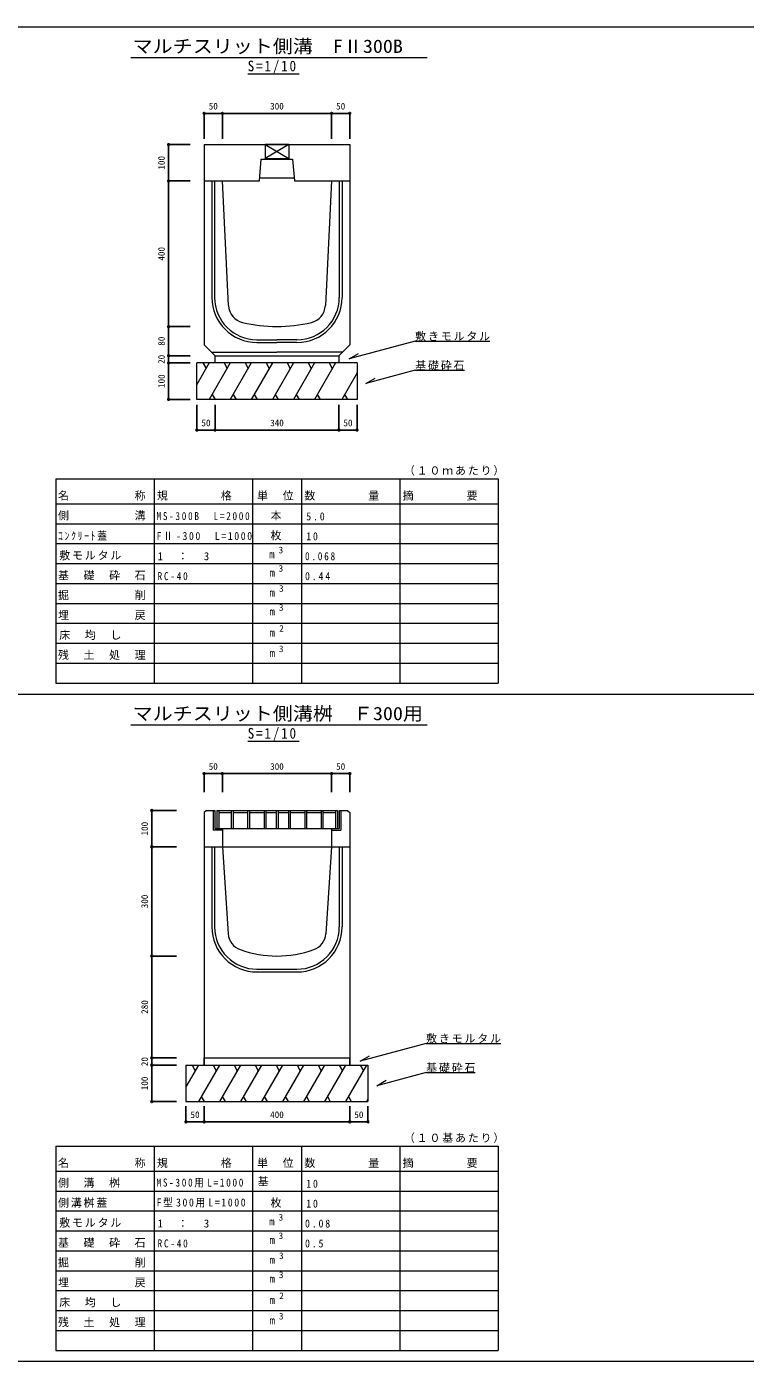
# Model space of a CAD drawing. Units: millimetres at full size, sheet at 1:10. Extents: x -3862 to 4138, y -1856 to 1811.
# Drawn here: x -550 to 1424, y -1856 to 1811 of the extents above; entities that cross this region are included whole.
import ezdxf
from ezdxf.enums import TextEntityAlignment as Align

# ---------------------------------------------------------------- set-up
doc = ezdxf.new("R2010")
doc.units = ezdxf.units.MM
doc.header["$LTSCALE"] = 10
doc.header["$PDMODE"] = 32
doc.header["$PDSIZE"] = 5
doc.linetypes.add('DASHED1', pattern=[1.8, 1.2, -0.6])
doc.layers.add('0-0_通り芯', color=7, linetype='Continuous', lineweight=18)
doc.layers.add('0-1_躯体', color=4, linetype='Continuous')
doc.styles.add('ＭＳ ゴシック', font='')
doc.styles.get('ＭＳ ゴシック').set_extended_font_data('MS Gothic')

msp = doc.modelspace()

# ---------------------------------------------------------------- linework, layer by layer
at = {"layer": '0-0_通り芯', "color": 2}
for p, q in [((-1217.58, 1810.74), (4137.95, 1810.74)), ((-37.05, -342.49), (-37.05, -396.99)), ((-32.55, -342.49), (-32.55, -392.49)), ((-27.18, -342.49), (-27.18, -392.49)), ((-27.18, -342.49), (303.82, -342.49)), ((-22.18, -342.49), (-22.18, -392.49)), ((-22.18, -348.49), (12.57, -348.49)), ((12.57, -342.49), (12.57, -392.49)), ((17.57, -342.49), (17.57, -392.49)), ((17.57, -348.49), (57.32, -348.49)), ((57.32, -342.49), (57.32, -392.49)), ((62.32, -342.49), (62.32, -392.49)), ((62.32, -348.49), (102.32, -348.49)), ((102.32, -342.49), (102.32, -392.49)), ((107.32, -342.49), (107.32, -392.49)), ((107.32, -348.49), (135.82, -348.49)), ((135.82, -342.49), (135.82, -392.49)), ((140.82, -342.49), (140.82, -392.49)), ((140.82, -348.49), (169.32, -348.49)), ((169.32, -342.49), (169.32, -392.49)), ((174.32, -342.49), (174.32, -392.49)), ((174.32, -348.49), (214.32, -348.49)), ((214.32, -342.49), (214.32, -392.49)), ((219.32, -342.49), (219.32, -392.49)), ((219.32, -348.49), (259.07, -348.49)), ((259.07, -342.49), (259.07, -392.49)), ((264.07, -342.49), (264.07, -392.49)), ((264.07, -348.49), (298.82, -348.49)), ((298.82, -342.49), (298.82, -392.49)), ((303.82, -342.49), (303.82, -392.49)), ((308.45, -342.49), (308.45, -392.49)), ((312.95, -342.49), (312.95, -396.99)), ((-12.05, -396.99), (-37.05, -396.99)), ((-32.55, -392.49), (308.45, -392.49)), ((-12.05, -392.49), (-12.05, -398.49)), ((-12.05, -396.99), (-12.05, -442.49)), ((287.95, -392.49), (287.95, -398.49)), ((287.95, -396.99), (312.95, -396.99)), ((287.95, -396.99), (287.95, -442.49)), ((-3862.05, -1855.92), (4137.95, -1855.92))]:
    msp.add_line(p, q, dxfattribs=at)
at = {"layer": '0-0_通り芯'}
for p, q in [((-263.88, 1725.74), (550.12, 1725.74)), ((57.51, 1681.02), (198.48, 1681.02)), ((517.73, 946.62), (336.22, 897.99)), ((517.73, 946.62), (722.73, 946.62)), ((-48, 886.84), (-82.05, 827.87)), ((-82.05, 786.84), (-82.05, 886.84)), ((357.95, 886.84), (-82.05, 886.84)), ((-65.3, 886.84), (-56.65, 871.86)), ((9.74, 886.84), (-48, 786.84)), ((-32.05, 886.84), (-32.05, 906.84)), ((-7.57, 886.84), (1.08, 871.86)), ((67.47, 886.84), (9.74, 786.84)), ((50.17, 886.84), (58.82, 871.86)), ((125.21, 886.84), (67.47, 786.84)), ((107.9, 886.84), (116.55, 871.86)), ((182.94, 886.84), (125.21, 786.84)), ((165.64, 886.84), (174.29, 871.86)), ((240.68, 886.84), (182.94, 786.84)), ((223.37, 886.84), (232.02, 871.86)), ((298.41, 886.84), (240.68, 786.84)), ((281.11, 886.84), (289.76, 871.86)), ((307.95, 906.84), (307.95, 886.84)), ((336.22, 897.99), (362.2, 912.99)), ((357.95, 886.84), (357.95, 786.84)), ((357.95, 860), (315.71, 786.84)), ((517.73, 866.82), (652.73, 866.82)), ((357.95, 786.84), (-82.05, 786.84)), ((-40.08, 800.56), (-32.16, 786.84)), ((17.66, 800.56), (25.58, 786.84)), ((75.39, 800.56), (83.31, 786.84)), ((133.13, 800.56), (141.05, 786.84)), ((190.86, 800.56), (198.78, 786.84)), ((248.6, 800.56), (256.52, 786.84)), ((323.63, 800.56), (331.56, 786.84)), ((-469.55, 568.29), (745.45, 568.29)), ((-469.55, 568.29), (-469.55, 445.17)), ((-199.55, 568.29), (-199.55, 445.17)), ((70.45, 568.29), (70.45, 445.17)), ((205.45, 568.29), (205.45, 445.17)), ((475.45, 568.29), (475.45, 445.17)), ((745.45, 568.29), (745.45, 445.17)), ((-469.55, 499.89), (745.45, 499.89)), ((-469.55, 445.17), (745.45, 445.17)), ((-469.55, 445.17), (-469.55, 7.41)), ((-199.55, 445.17), (-199.55, 7.41)), ((70.45, 445.17), (70.45, 7.41)), ((205.45, 445.17), (205.45, 7.41)), ((475.45, 445.17), (475.45, 7.41)), ((745.45, 445.17), (745.45, 7.41)), ((-469.55, 390.45), (745.45, 390.45)), ((-469.55, 335.73), (745.45, 335.73)), ((-469.55, 281.01), (745.45, 281.01)), ((-469.55, 226.29), (745.45, 226.29)), ((-469.55, 171.57), (745.45, 171.57)), ((-469.55, 116.85), (745.45, 116.85)), ((-469.55, 62.13), (745.45, 62.13)), ((-469.55, 7.41), (745.45, 7.41)), ((-384.05, 7.41), (524.95, 7.41)), ((-263.88, -107.59), (550.12, -107.59)), ((57.51, -152.31), (198.48, -152.31)), ((547.73, -982.71), (752.73, -982.71)), ((-112.05, -1042.49), (387.95, -1042.49)), ((-78, -1042.49), (-112.05, -1101.47)), ((-112.05, -1042.49), (-112.05, -1142.49)), ((-95.3, -1042.49), (-86.65, -1057.48)), ((-20.26, -1042.49), (-78, -1142.49)), ((-37.57, -1042.49), (-28.92, -1057.48)), ((37.47, -1042.49), (-20.26, -1142.49)), ((20.17, -1042.49), (28.82, -1057.48)), ((95.21, -1042.49), (37.47, -1142.49)), ((77.9, -1042.49), (86.55, -1057.48)), ((152.94, -1042.49), (95.21, -1142.49)), ((135.64, -1042.49), (144.29, -1057.48)), ((210.68, -1042.49), (152.94, -1142.49)), ((193.37, -1042.49), (202.02, -1057.48)), ((268.41, -1042.49), (210.68, -1142.49)), ((251.11, -1042.49), (259.76, -1057.48)), ((326.15, -1042.49), (268.41, -1142.49)), ((308.84, -1042.49), (317.49, -1057.48)), ((383.88, -1042.49), (326.15, -1142.49)), ((366.58, -1042.49), (375.23, -1057.48)), ((387.95, -1042.49), (387.95, -1142.49)), ((547.73, -1062.52), (411.84, -1098.93)), ((547.73, -1062.52), (682.73, -1062.52)), ((411.84, -1098.93), (437.82, -1083.93)), ((-70.08, -1128.77), (-62.16, -1142.49)), ((-12.34, -1128.77), (-4.42, -1142.49)), ((45.39, -1128.77), (53.31, -1142.49)), ((103.13, -1128.77), (111.05, -1142.49)), ((160.86, -1128.77), (168.78, -1142.49)), ((218.6, -1128.77), (226.52, -1142.49)), ((276.33, -1128.77), (284.25, -1142.49)), ((334.07, -1128.77), (341.99, -1142.49)), ((387.95, -1135.44), (383.88, -1142.49)), ((-112.05, -1142.49), (387.95, -1142.49)), ((-469.55, -1265.04), (745.45, -1265.04)), ((-469.55, -1265.04), (-469.55, -1388.16)), ((-199.55, -1265.04), (-199.55, -1388.16)), ((70.45, -1265.04), (70.45, -1388.16)), ((205.45, -1265.04), (205.45, -1388.16)), ((475.45, -1265.04), (475.45, -1388.16)), ((745.45, -1265.04), (745.45, -1388.16)), ((-469.55, -1333.44), (745.45, -1333.44)), ((-469.55, -1388.16), (745.45, -1388.16)), ((-469.55, -1388.16), (-469.55, -1825.92)), ((-199.55, -1388.16), (-199.55, -1825.92)), ((70.45, -1388.16), (70.45, -1825.92)), ((205.45, -1388.16), (205.45, -1825.92)), ((475.45, -1388.16), (475.45, -1825.92)), ((745.45, -1388.16), (745.45, -1825.92)), ((-469.55, -1442.88), (745.45, -1442.88)), ((-469.55, -1497.6), (745.45, -1497.6)), ((-469.55, -1552.32), (745.45, -1552.32)), ((-469.55, -1607.04), (745.45, -1607.04)), ((-469.55, -1661.76), (745.45, -1661.76)), ((-469.55, -1716.48), (745.45, -1716.48)), ((-469.55, -1771.2), (745.45, -1771.2)), ((-469.55, -1825.92), (745.45, -1825.92)), ((-384.05, -1825.92), (524.95, -1825.92))]:
    msp.add_line(p, q, dxfattribs=at)
at = {"layer": '0-0_通り芯', "color": 3}
for p, q in [((-62.05, 1486.84), (-62.05, 1386.84)), ((-62.05, 1486.84), (337.95, 1486.84)), ((170.45, 1486.84), (105.45, 1448.84)), ((105.45, 1486.84), (170.45, 1448.84)), ((105.45, 1486.84), (105.45, 1446.54)), ((170.45, 1486.84), (105.45, 1486.84)), ((170.45, 1486.84), (170.45, 1446.54)), ((337.95, 1486.84), (337.95, 1386.84)), ((89.95, 1386.84), (94.95, 1446.54)), ((94.95, 1446.54), (180.95, 1446.54)), ((105.45, 1448.84), (170.45, 1448.84)), ((180.95, 1446.54), (185.95, 1386.84)), ((90.7, 1395.84), (185.19, 1395.84)), ((-62.05, 1386.84), (-62.05, 936.84)), ((-62.05, 1386.84), (89.95, 1386.84)), ((-40.85, 1386.84), (-40.85, 1066.84)), ((-33.25, 1386.84), (-33.25, 1066.84)), ((5.07, 1044.31), (-12.05, 1386.84)), ((185.95, 1386.84), (337.95, 1386.84)), ((287.95, 1386.84), (270.82, 1044.31)), ((309.15, 1386.84), (309.15, 1066.84)), ((316.75, 1386.84), (316.75, 1066.84)), ((337.95, 1386.84), (337.95, 936.84)), ((-62.05, 936.84), (-32.05, 906.84)), ((-42.05, 916.84), (137.95, 916.84)), ((82.95, 950.64), (137.95, 950.64)), ((82.95, 943.04), (137.95, 943.04)), ((192.95, 950.64), (137.95, 950.64)), ((192.95, 943.04), (137.95, 943.04)), ((317.95, 916.84), (137.95, 916.84)), ((307.95, 906.84), (337.95, 936.84)), ((-32.05, 906.84), (307.95, 906.84)), ((-32.05, 906.84), (307.95, 906.84)), ((-56.05, -342.49), (-62.05, -348.49)), ((-56.05, -342.49), (-32.55, -342.49)), ((308.45, -342.49), (331.95, -342.49)), ((331.95, -342.49), (337.95, -348.49)), ((337.95, -348.49), (337.95, -442.49)), ((-62.05, -442.49), (-62.05, -1022.49)), ((-47.05, -442.49), (-27.05, -442.49)), ((-40.85, -442.49), (-40.85, -662.49)), ((-33.25, -442.49), (-33.25, -662.49)), ((-12.05, -442.49), (3.87, -681.22)), ((287.95, -442.49), (272.04, -681.22)), ((309.15, -442.49), (309.15, -662.49)), ((316.75, -442.49), (316.75, -662.49)), ((337.95, -442.49), (337.95, -1022.49)), ((82.95, -778.69), (192.95, -778.69)), ((82.95, -786.29), (192.95, -786.29)), ((-62.05, -1022.49), (337.95, -1022.49))]:
    msp.add_line(p, q, dxfattribs=at)
at = {"layer": '0-0_通り芯', "color": 4}
msp.add_line((-3862.05, -22.59), (4137.95, -22.59), dxfattribs=at)
at = {"layer": '0-0_通り芯', "color": 3, "linetype": 'DASHED1'}
for p, q in [((-12.05, -396.99), (-12.05, -442.49)), ((287.95, -396.99), (287.95, -442.49))]:
    msp.add_line(p, q, dxfattribs=at)
at = {"layer": '0-0_通り芯'}
for points in [[(517.73, 866.82), (381.84, 830.41), (407.82, 845.41)], [(547.73, -982.71), (366.22, -1031.35), (392.2, -1016.35)]]:
    msp.add_lwpolyline(points, dxfattribs=at)
at = {"layer": '0-0_通り芯', "color": 3}
msp.add_lwpolyline([(-62.05, -348.49), (-62.05, -442.49), (337.95, -442.49)], dxfattribs=at)
for centre, radius, start, end in [((82.95, 1066.84), 123.8, 180, 270), ((82.95, 1066.84), 116.2, 180, 270), ((192.95, 1066.84), 123.8, 270, 0), ((192.95, 1066.84), 116.2, 270, 0), ((55.01, 1046.8), 50, 182.86, 256.29), ((220.88, 1046.8), 50, 283.71, 357.14), ((137.95, 1386.84), 400, 256.29, 283.71), ((82.95, -662.49), 123.8, 180, 270), ((82.95, -662.49), 116.2, 180, 270), ((53.76, -677.89), 50, 183.81, 250.32), ((192.95, -662.49), 116.2, 270, 0), ((192.95, -662.49), 123.8, 270, 0), ((222.15, -677.89), 50, 289.68, 356.19), ((137.95, -442.49), 300, 250.32, 289.68)]:
    msp.add_arc(centre, radius, start, end, dxfattribs=at)
at = {"layer": '0-1_躯体', "color": 7}
for p, q in [((-62.05, 1572.68), (-12.05, 1572.68)), ((-12.05, 1572.68), (287.95, 1572.68)), ((287.95, 1572.68), (337.95, 1572.68)), ((-159.69, 1386.84), (-159.69, 1486.84)), ((-159.69, 986.84), (-159.69, 1386.84)), ((-159.69, 906.84), (-159.69, 986.84)), ((-159.69, 886.84), (-159.69, 906.84)), ((-159.69, 786.84), (-159.69, 886.84)), ((-82.05, 702.56), (-32.05, 702.56)), ((-32.05, 702.56), (307.95, 702.56)), ((307.95, 702.56), (357.95, 702.56)), ((-62.05, -241.39), (-12.05, -241.39)), ((-12.05, -241.39), (287.95, -241.39)), ((287.95, -241.39), (337.95, -241.39)), ((-205.94, -342.49), (-205.94, -442.49)), ((-205.94, -442.49), (-205.94, -742.49)), ((-205.94, -742.49), (-205.94, -1022.49)), ((-205.94, -1022.49), (-205.94, -1042.49)), ((-62.05, -1022.49), (-62.05, -1042.49)), ((337.95, -1022.49), (337.95, -1042.49)), ((-205.94, -1042.49), (-205.94, -1142.49)), ((-112.05, -1198.05), (-62.05, -1198.05)), ((-62.05, -1198.05), (337.95, -1198.05)), ((337.95, -1198.05), (387.95, -1198.05))]:
    msp.add_line(p, q, dxfattribs=at)
at = {"layer": '0-1_躯体'}
for p, q in [((-62.05, 1572.68), (-62.05, 1503.03)), ((-12.05, 1572.68), (-12.05, 1503.03)), ((287.95, 1572.68), (287.95, 1503.03)), ((337.95, 1572.68), (337.95, 1503.03)), ((-159.69, 1486.84), (-100.79, 1486.84)), ((-159.69, 1386.84), (-100.79, 1386.84)), ((-159.69, 986.84), (-100.79, 986.84)), ((-159.69, 906.84), (-100.79, 906.84)), ((-159.69, 906.84), (-100.79, 906.84)), ((-159.69, 906.84), (-100.79, 906.84)), ((-159.69, 886.84), (-100.79, 886.84)), ((-159.69, 786.84), (-100.79, 786.84)), ((-82.05, 702.56), (-82.05, 771.79)), ((-32.05, 702.56), (-32.05, 771.79)), ((307.95, 702.56), (307.95, 771.79)), ((357.95, 702.56), (357.95, 771.79)), ((-62.05, -241.39), (-62.05, -292.37)), ((-12.05, -241.39), (-12.05, -292.37)), ((287.95, -241.39), (287.95, -292.37)), ((337.95, -241.39), (337.95, -292.37)), ((-205.94, -342.49), (-137.95, -342.49)), ((-205.94, -442.49), (-137.95, -442.49)), ((-205.94, -742.49), (-137.95, -742.49)), ((-205.94, -1022.49), (-137.95, -1022.49)), ((-205.94, -1042.49), (-137.95, -1042.49)), ((-205.94, -1142.49), (-137.95, -1142.49)), ((-112.05, -1198.05), (-112.05, -1154.7)), ((-62.05, -1198.05), (-62.05, -1154.7)), ((337.95, -1198.05), (337.95, -1154.7)), ((387.95, -1198.05), (387.95, -1154.7))]:
    msp.add_line(p, q, dxfattribs=at)
for p in [(-62.05, 1572.68), (-12.05, 1572.68), (287.95, 1572.68), (337.95, 1572.68), (-159.69, 1486.84), (-159.69, 1386.84), (-159.69, 986.84), (-159.69, 906.84), (-159.69, 886.84), (-159.69, 786.84), (-82.05, 702.56), (-32.05, 702.56), (307.95, 702.56), (357.95, 702.56), (-62.05, -241.39), (-12.05, -241.39), (287.95, -241.39), (337.95, -241.39), (-205.94, -342.49), (-205.94, -442.49), (-205.94, -742.49), (-205.94, -1022.49), (-205.94, -1042.49), (-205.94, -1142.49), (-112.05, -1198.05), (-62.05, -1198.05), (337.95, -1198.05), (387.95, -1198.05)]:
    msp.add_point(p, dxfattribs=at)

# ---------------------------------------------------------------- texts
at = {"layer": '0-0_通り芯', "color": 3, "style": 'ＭＳ ゴシック', "width": 1.1}
for s, p in [('マルチスリット側溝\u3000FⅡ300B', (-258.47, 1727.77)), ('マルチスリット側溝桝\u3000Ｆ300用', (-258.47, -105.57))]:
    msp.add_text(s, height=36.66, dxfattribs=at).set_placement(p, align=Align.BOTTOM_LEFT)
at = {"layer": '0-0_通り芯', "style": 'ＭＳ ゴシック'}
for s, p in [('m', (116.37, 343.99)), ('m', (117.27, 293.37)), ('m', (117.27, 238.65)), ('m', (117.27, 186.67)), ('m', (117.36, 128.53)), ('m', (117.54, 72.44)), ('基', (85.2, -1379.22)), ('m', (116.37, -1489.35)), ('m', (117.27, -1539.96)), ('m', (117.27, -1594.68)), ('m', (117.27, -1646.67)), ('m', (117.36, -1704.81)), ('m', (117.54, -1760.9))]:
    msp.add_text(s, height=21.99, dxfattribs=at).set_placement(p, align=Align.BOTTOM_LEFT)
at = {"layer": '0-0_通り芯', "color": 4, "style": 'ＭＳ ゴシック'}
for s, p in [('3', (142.47, 358.35)), ('3', (142.47, 307.73)), ('3', (143.64, 252.67)), ('3', (143.37, 200.41)), ('2', (144.27, 142.89)), ('3', (143.37, 86.8)), ('3', (142.47, -1474.98)), ('3', (142.47, -1525.6)), ('3', (143.64, -1580.66)), ('3', (143.37, -1632.92)), ('2', (144.27, -1690.44)), ('3', (143.37, -1746.53))]:
    msp.add_text(s, height=18.33, dxfattribs=at).set_placement(p, align=Align.BOTTOM_LEFT)
at = {"layer": '0-0_通り芯', "attachment_point": 7, "style": 'ＭＳ ゴシック'}
for s, insert, char_height in [('\\T1.28;\\W0.9;S=1/10', (57.51, 1681.02), 29.33), ('\\T1.17;敷きモルタル', (517.73, 946.62), 21.99), ('\\T1.17;基礎砕石', (517.73, 866.82), 21.99), ('\\T1.17;（１０ｍあたり）', (486.7, 577.23), 21.99), ('\\T1.17;名\u3000\u3000\u3000\u3000\u3000称', (-463.55, 508.83), 21.99), ('\\T1.17;規\u3000\u3000\u3000\u3000格', (-191.8, 508.83), 21.99), ('\\T1.17;単\u3000位', (83.45, 508.83), 21.99), ('\\T1.17;数\u3000\u3000\u3000\u3000量', (213.2, 508.83), 21.99), ('\\T1.17;摘\u3000\u3000\u3000\u3000要', (483.2, 508.83), 21.99), ('\\T1.17;側\u3000\u3000\u3000\u3000\u3000溝', (-463.55, 454.11), 21.99), ('\\T1.36;\\W0.85;MS-300B\u3000L=2000', (-192.8, 454.9), 21.99), ('\\T1.17;\u3000本', (85.2, 454.11), 21.99), ('\\T1.38;\\W0.9;5.0', (218.45, 454.11), 21.99), ('\\T1.33;\\W0.9;ｺﾝｸﾘｰﾄ蓋', (-463.55, 399.39), 21.99), ('\\T1.32;\\W0.9;FⅡ-300\u3000L=1000', (-192.8, 400.18), 21.99), ('\\T1.17;\u3000枚', (85.2, 399.39), 21.99), ('\\T1.36;\\W0.9;10', (218.45, 399.39), 21.99), ('\\T1.17;敷モルタル', (-460.05, 344.67), 21.99), ('\\T1.21;1\u3000：\u30003', (-190.05, 344.67), 21.99), ('\\T1.38;\\W0.85;0.068', (214.95, 344.67), 21.99), ('\\T1.17;基\u3000礎\u3000砕\u3000石', (-463.55, 289.95), 21.99), ('\\T1.38;\\W0.85;RC-40', (-190.05, 289.95), 21.99), ('\\T1.38;\\W0.9;0.44', (214.95, 289.95), 21.99), ('\\T1.17;掘\u3000\u3000\u3000\u3000\u3000削', (-463.55, 235.23), 21.99), ('\\T1.17;埋\u3000\u3000\u3000\u3000\u3000戻', (-463.55, 180.51), 21.99), ('\\T1.17;床\u3000均\u3000し', (-460.05, 125.79), 21.99), ('\\T1.17;残\u3000土\u3000処\u3000理', (-463.55, 71.07), 21.99), ('\\T1.28;\\W0.9;S=1/10', (57.51, -152.31), 29.33), ('\\T1.17;敷きモルタル', (547.73, -982.71), 21.99), ('\\T1.17;基礎砕石', (547.73, -1062.52), 21.99), ('\\T1.17;（１０基あたり）', (486.7, -1256.1), 21.99), ('\\T1.17;名\u3000\u3000\u3000\u3000\u3000称', (-463.55, -1324.5), 21.99), ('\\T1.17;規\u3000\u3000\u3000\u3000格', (-191.8, -1324.5), 21.99), ('\\T1.17;単\u3000位', (83.45, -1324.5), 21.99), ('\\T1.17;数\u3000\u3000\u3000\u3000量', (213.2, -1324.5), 21.99), ('\\T1.17;摘\u3000\u3000\u3000\u3000要', (483.2, -1324.5), 21.99), ('\\T1.17;側\u3000溝\u3000桝', (-463.55, -1379.22), 21.99), ('\\T1.36;\\W0.85;MS-300用L=1000', (-192.8, -1378.43), 21.99), ('\\T1.36;\\W0.9;10', (218.45, -1379.22), 21.99), ('\\T1.17;側溝桝蓋', (-463.55, -1433.94), 21.99), ('\\T1.32;\\W0.9;F型300用L=1000', (-192.8, -1433.15), 21.99), ('\\T1.17;\u3000枚', (85.2, -1433.94), 21.99), ('\\T1.36;\\W0.9;10', (218.45, -1433.94), 21.99), ('\\T1.17;敷モルタル', (-460.05, -1488.66), 21.99), ('\\T1.21;1\u3000：\u30003', (-190.05, -1488.66), 21.99), ('\\T1.38;\\W0.9;0.08', (214.95, -1488.66), 21.99), ('\\T1.17;基\u3000礎\u3000砕\u3000石', (-463.55, -1543.38), 21.99), ('\\T1.38;\\W0.85;RC-40', (-190.05, -1543.38), 21.99), ('\\T1.38;\\W0.9;0.5', (214.95, -1543.38), 21.99), ('\\T1.17;掘\u3000\u3000\u3000\u3000\u3000削', (-463.55, -1598.1), 21.99), ('\\T1.17;埋\u3000\u3000\u3000\u3000\u3000戻', (-463.55, -1652.82), 21.99), ('\\T1.17;床\u3000均\u3000し', (-460.05, -1707.54), 21.99), ('\\T1.17;残\u3000土\u3000処\u3000理', (-463.55, -1762.26), 21.99)]:
    msp.add_mtext(s, dxfattribs=dict(at, insert=insert, char_height=char_height))
at = {"layer": '0-1_躯体', "style": 'ＭＳ ゴシック'}
for s, p in [('50', (-49.55, 1577.68)), ('300', (119.2, 1577.68)), ('50', (300.45, 1577.68)), ('50', (-69.55, 707.56)), ('340', (119.2, 707.56)), ('50', (320.45, 707.56)), ('50', (-49.55, -236.39)), ('300', (119.2, -236.39)), ('50', (300.45, -236.39)), ('50', (-99.55, -1193.05)), ('400', (119.2, -1193.05)), ('50', (350.45, -1193.05))]:
    msp.add_text(s, height=18.33, dxfattribs=at).set_placement(p, align=Align.BOTTOM_LEFT)
for s, p in [('100', (-164.69, 1418.09)), ('400', (-164.69, 1168.09)), ('80', (-164.69, 934.34)), ('20', (-164.69, 884.34)), ('100', (-164.69, 818.09)), ('100', (-210.94, -411.24)), ('300', (-210.94, -611.24)), ('280', (-210.94, -901.24)), ('20', (-210.94, -1044.99)), ('100', (-210.94, -1111.24))]:
    msp.add_text(s, height=18.33, rotation=90, dxfattribs=at).set_placement(p, align=Align.BOTTOM_LEFT)

doc.saveas('drawing.dxf')
